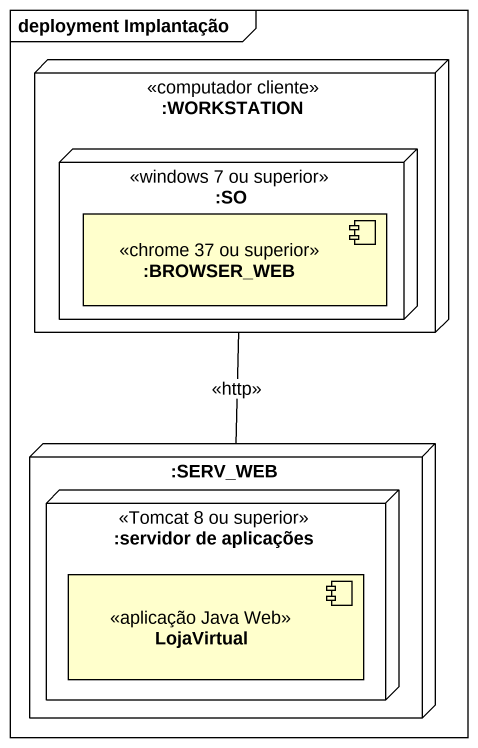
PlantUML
@startuml
mainframe deployment Implantação
node ":WORKSTATION" as WORKSTATION <<computador cliente>> {
  node ":SO" as SO <<windows 7 ou superior>> {
    component ":BROWSER_WEB" as BROWSER_WEB <<chrome 37 ou superior>>
  }
}
node ":SERV_WEB" as SERV_WEB {
  node ":servidor de aplicações" as servidor_de_aplicações <<Tomcat 8 ou superior>> {
    component LojaVirtual <<aplicação Java Web>>
  }
}
WORKSTATION -- SERV_WEB : <<http>>
@enduml
